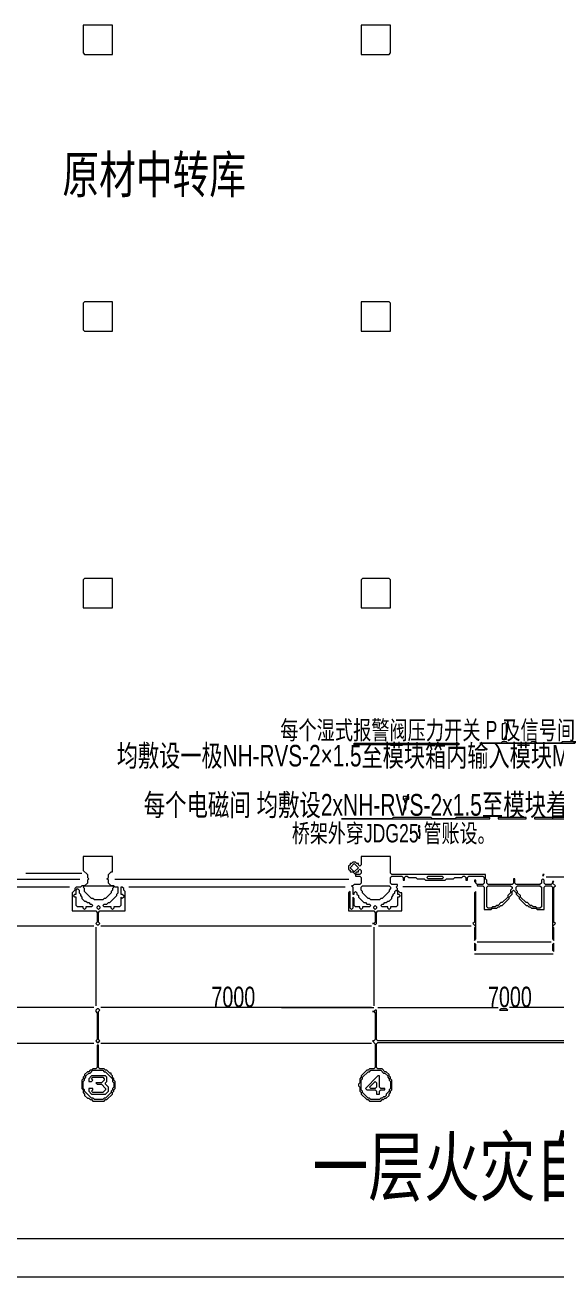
# Model space of a CAD drawing. Extents: x 67 to 3049, y 50 to 1736.
# Drawn here: x 1016 to 1396, y 50 to 946 of the extents above; entities that cross this region are included whole.
import ezdxf

# ---------------------------------------------------------------- set-up
doc = ezdxf.new("R2010")
doc.units = 0
for name, color, linetype, lineweight in [('OCR_TEXT', 6, 'Continuous', 0), ('TRACE_CURVE', 6, 'Continuous', 0), ('TRACE_STRAIGHT', 5, 'Continuous', 0), ('TRACE_TEXT_SYMBOL', 6, 'Continuous', 0)]:
    doc.layers.add(name, color=color, linetype=linetype, lineweight=lineweight)
doc.styles.add('wqy-unicode', font='wqy-unicode.lff')

msp = doc.modelspace()

# ---------------------------------------------------------------- linework, layer by layer
at = {"layer": 'TRACE_CURVE', "color": 6}
msp.add_lwpolyline([(1407, 379), (1381, 379), (1381, 378), (1461, 378)], dxfattribs=at)
at = {"layer": 'TRACE_STRAIGHT', "color": 5}
for p, q in [((883.12, 334.71), (1055.62, 334.71)), ((1017, 339), (1057, 339)), ((1080.62, 334.73), (1248.12, 334.66)), ((1389.37, 336.36), (1453.12, 336.28)), ((890.62, 329.32), (1048.12, 329.32)), ((1090.62, 329.31), (1245.62, 329.32)), ((1286.87, 329.49), (1335.63, 329.43)), ((873.12, 301.3), (1065.62, 301.3)), ((1067.04, 300.38), (1067.06, 244.12)), ((1070.62, 301.3), (1264.38, 301.29)), ((1266.09, 300.38), (1266.1, 244.12)), ((1269.38, 301.3), (1335.62, 301.3)), ((1340, 290), (1393, 290)), ((1338.12, 281.27), (1394.38, 281.3)), ((978.12, 243.12), (1065.62, 243.14)), ((1070.62, 243.13), (1264.38, 243.12)), ((1200, 243), (1266, 243)), ((1269, 243), (1355, 243)), ((1363.12, 243.07), (1463.12, 243.17)), ((873.12, 217.39), (1065.62, 217.39)), ((1070.62, 217.4), (1264.38, 217.39)), ((93.12, 77.71), (3020.62, 77.67)), ((68.12, 50.11), (3046.88, 50.11))]:
    msp.add_line(p, q, dxfattribs=at)
at = {"layer": 'TRACE_TEXT_SYMBOL', "color": 6}
for points in [[(1058, 946), (1058, 926), (1059, 925), (1079, 925), (1079, 946)], [(1257, 946), (1257, 925), (1277, 925), (1278, 926), (1278, 946)], [(1059, 748), (1058, 747), (1058, 728), (1059, 727), (1079, 727), (1079, 748)], [(1257, 748), (1257, 727), (1278, 727), (1278, 747), (1277, 748)], [(1059, 550), (1058, 549), (1058, 529), (1079, 529), (1079, 550)], [(1258, 550), (1257, 549), (1257, 529), (1278, 529), (1278, 549), (1277, 550)], [(1360, 447), (1359, 446), (1358, 446), (1358, 435), (1361, 435), (1361, 446)], [(1252, 432), (1327, 432), (1327, 431), (1252, 431)], [(1358, 433), (1357, 432), (1342, 432), (1410, 432), (1411, 433), (1424, 433), (1401, 433), (1400, 432), (1383, 432), (1382, 433), (1379, 433), (1378, 432), (1362, 432), (1361, 433)], [(1287, 394), (1287, 392), (1288, 391), (1288, 390), (1289, 389), (1289, 388), (1288, 387), (1288, 384), (1289, 385), (1289, 391), (1290, 392), (1291, 392), (1291, 394)], [(1288, 392), (1289, 393), (1290, 392), (1289, 391)], [(1280, 379), (1279, 378), (1243, 378), (1349, 378), (1349, 379), (1325, 379), (1324, 378), (1308, 378), (1307, 379)], [(1355, 379), (1355, 378), (1375, 378), (1375, 379)], [(1298, 373), (1298, 369), (1299, 368), (1299, 366), (1298, 365), (1298, 364), (1299, 364), (1299, 370), (1298, 371), (1299, 372), (1299, 373)], [(1252, 346), (1255, 343), (1252, 340), (1249, 343)], [(1255, 341), (1256, 342), (1257, 341), (1257, 339), (1256, 338), (1254, 338), (1253, 339), (1254, 340), (1255, 340)], [(1304, 336), (1305, 337), (1315, 337), (1316, 336), (1315, 335), (1305, 335)], [(1387, 338), (1387, 337), (1388, 338)], [(1053, 327), (1054, 328), (1055, 327), (1055, 325), (1056, 324), (1056, 323), (1057, 322), (1057, 321), (1059, 319), (1060, 319), (1061, 318), (1062, 318), (1063, 317), (1064, 317), (1065, 316), (1064, 315), (1060, 315), (1060, 314), (1059, 313), (1058, 314), (1058, 315), (1054, 315), (1053, 316), (1053, 322), (1052, 322), (1051, 323), (1052, 324), (1053, 324)], [(1058, 329), (1059, 330), (1079, 330), (1080, 329), (1079, 328), (1079, 327), (1078, 326), (1078, 325), (1074, 321), (1073, 321), (1072, 320), (1066, 320), (1065, 321), (1064, 321), (1059, 326), (1059, 328)], [(1257, 329), (1258, 330), (1277, 330), (1278, 329), (1278, 328), (1277, 327), (1277, 326), (1272, 321), (1271, 321), (1270, 320), (1264, 320), (1263, 321), (1262, 321), (1258, 325), (1258, 326), (1257, 327)], [(1281, 326), (1282, 327), (1283, 326), (1283, 324), (1284, 324), (1285, 323), (1284, 322), (1283, 322), (1283, 316), (1282, 315), (1278, 315), (1278, 314), (1277, 313), (1276, 314), (1276, 315), (1272, 315), (1271, 316), (1272, 317), (1273, 317), (1274, 318), (1275, 318), (1276, 319), (1277, 319), (1279, 321), (1279, 322), (1280, 323), (1280, 324), (1281, 325)], [(1339, 326), (1338, 325), (1338, 304), (1337, 303), (1339, 301), (1338, 300), (1338, 291), (1339, 292)], [(1347, 329), (1348, 330), (1364, 330), (1365, 329), (1365, 328), (1364, 327), (1364, 325), (1362, 323), (1362, 322), (1358, 318), (1357, 318), (1355, 316), (1354, 316), (1353, 315), (1351, 315), (1350, 314), (1348, 314), (1347, 315)], [(1368, 329), (1369, 330), (1385, 330), (1386, 329), (1386, 315), (1385, 314), (1383, 314), (1382, 315), (1380, 315), (1379, 316), (1378, 316), (1376, 318), (1375, 318), (1371, 322), (1371, 323), (1369, 325), (1369, 326), (1368, 327)], [(1068, 315), (1069, 316), (1070, 315), (1070, 314), (1069, 313), (1068, 314)], [(1266, 315), (1267, 316), (1268, 315), (1268, 314), (1267, 313), (1266, 314)], [(1338, 289), (1338, 284), (1339, 284), (1339, 288)], [(1395, 289), (1394, 288), (1394, 284), (1395, 283)], [(1068, 242), (1067, 241), (1067, 240), (1068, 239), (1068, 220), (1067, 219), (1068, 218), (1069, 218), (1070, 219), (1069, 220), (1069, 240), (1070, 241), (1069, 242)], [(1357, 242), (1356, 241), (1362, 241), (1361, 242)], [(1068, 216), (1068, 200), (1067, 199), (1065, 199), (1064, 198), (1063, 198), (1062, 197), (1061, 197), (1059, 195), (1059, 194), (1058, 193), (1058, 192), (1057, 191), (1057, 185), (1058, 184), (1058, 182), (1059, 181), (1059, 180), (1061, 178), (1062, 178), (1063, 177), (1064, 177), (1065, 176), (1073, 176), (1074, 177), (1075, 177), (1079, 181), (1079, 182), (1080, 183), (1080, 184), (1081, 185), (1081, 190), (1080, 191), (1080, 192), (1079, 193), (1079, 194), (1078, 195), (1078, 196), (1077, 196), (1075, 198), (1074, 198), (1073, 199), (1070, 199), (1069, 200), (1069, 216)], [(1065, 198), (1072, 198), (1073, 197), (1074, 197), (1079, 192), (1079, 190), (1080, 189), (1080, 186), (1079, 185), (1079, 184), (1078, 183), (1078, 182), (1074, 178), (1073, 178), (1072, 177), (1066, 177), (1065, 178), (1064, 178), (1059, 183), (1059, 184), (1058, 185), (1058, 190), (1059, 191), (1059, 192), (1060, 193), (1060, 194), (1062, 196), (1063, 196)], [(1263, 197), (1264, 198), (1271, 198), (1273, 196), (1274, 196), (1276, 194), (1276, 193), (1277, 192), (1277, 191), (1278, 190), (1278, 185), (1277, 184), (1277, 183), (1275, 181), (1275, 180), (1274, 179), (1273, 179), (1272, 178), (1271, 178), (1270, 177), (1264, 177), (1263, 178), (1262, 178), (1258, 182), (1258, 183), (1257, 184), (1257, 191), (1258, 192), (1258, 193), (1262, 197)], [(1064, 194), (1062, 192), (1062, 190), (1064, 190), (1065, 191), (1064, 192), (1065, 193), (1072, 193), (1073, 192), (1073, 191), (1071, 189), (1067, 189), (1068, 188), (1071, 188), (1074, 185), (1074, 184), (1072, 182), (1065, 182), (1064, 183), (1065, 184), (1065, 185), (1062, 185), (1062, 183), (1064, 181), (1074, 181), (1076, 183), (1076, 186), (1074, 188), (1074, 189), (1075, 190), (1075, 193), (1074, 194)], [(1269, 194), (1260, 185), (1261, 184), (1267, 184), (1268, 183), (1268, 181), (1270, 181), (1270, 183), (1271, 184), (1274, 184), (1274, 185), (1271, 185), (1270, 186), (1270, 194)], [(1267, 190), (1268, 189), (1268, 186), (1267, 185), (1264, 185), (1263, 186)]]:
    msp.add_lwpolyline(points, close=True, dxfattribs=at)
for points in [[(1058, 351), (1058, 341), (1061, 338), (1061, 336), (1062, 335), (1061, 334), (1061, 332), (1059, 330), (1057, 330), (1056, 329), (1053, 329), (1052, 328), (1052, 327), (1050, 325), (1050, 312), (1067, 312), (1068, 311), (1068, 304), (1067, 303), (1068, 302), (1069, 302), (1070, 303), (1069, 304), (1069, 311), (1070, 312), (1088, 312), (1088, 326), (1087, 327), (1087, 328), (1086, 329), (1085, 329), (1085, 324), (1086, 324), (1087, 323), (1087, 322), (1086, 321), (1085, 322), (1085, 316), (1084, 315), (1080, 315), (1080, 314), (1079, 313), (1078, 314), (1078, 315), (1073, 315), (1072, 316), (1073, 317), (1075, 317), (1076, 318), (1077, 318), (1082, 323), (1082, 324), (1083, 325), (1083, 329), (1081, 329), (1080, 330), (1078, 330), (1076, 332), (1076, 334), (1075, 335), (1076, 336), (1076, 338), (1078, 340), (1079, 340)], [(1079, 340), (1079, 351), (1058, 351)], [(1257, 351), (1257, 345), (1256, 344), (1255, 345), (1255, 346), (1254, 346), (1253, 347), (1251, 347), (1250, 346), (1249, 346), (1249, 345), (1248, 344), (1248, 342), (1249, 341), (1249, 340), (1251, 340), (1253, 338), (1253, 337), (1256, 337), (1257, 336), (1257, 332), (1256, 331), (1252, 331), (1251, 330), (1250, 330), (1251, 329), (1251, 324), (1252, 324), (1252, 325), (1253, 326), (1254, 325), (1254, 324), (1255, 323), (1255, 322), (1259, 318), (1260, 318), (1261, 317), (1263, 317), (1264, 316), (1263, 315), (1258, 315), (1258, 314), (1257, 313), (1256, 314), (1256, 315), (1253, 315), (1252, 316), (1252, 321), (1251, 322), (1251, 314), (1250, 313), (1249, 314), (1249, 326), (1248, 325), (1248, 312), (1266, 312), (1267, 311), (1267, 304), (1266, 303), (1265, 303), (1266, 303), (1267, 302), (1268, 303), (1268, 311)], [(1366, 327), (1368, 325), (1368, 324), (1370, 322), (1370, 321), (1375, 316), (1376, 316), (1377, 315), (1378, 315), (1379, 314), (1382, 314), (1383, 313), (1388, 313), (1388, 329), (1389, 330), (1393, 330), (1394, 329), (1394, 292), (1395, 291), (1395, 300), (1394, 301), (1396, 303), (1395, 304), (1395, 329), (1396, 330), (1394, 332), (1395, 333), (1394, 333), (1394, 332), (1393, 331), (1389, 331), (1388, 332), (1388, 334), (1387, 335), (1386, 334), (1386, 332), (1385, 331), (1368, 331), (1367, 332), (1367, 335), (1366, 335), (1366, 332), (1365, 331), (1348, 331), (1347, 332), (1347, 334), (1346, 335), (1346, 338), (1279, 338), (1278, 339), (1278, 351), (1257, 351)], [(1268, 311), (1269, 312), (1286, 312), (1286, 325), (1285, 325), (1283, 327), (1283, 328), (1282, 329), (1283, 330), (1283, 331), (1279, 331), (1278, 332), (1278, 336), (1279, 337), (1286, 337), (1287, 336), (1287, 334), (1288, 334), (1288, 336), (1289, 337), (1290, 337), (1291, 336), (1296, 336), (1297, 335), (1302, 335), (1303, 334), (1317, 334), (1318, 335), (1323, 335), (1324, 336), (1329, 336), (1330, 337), (1331, 337), (1332, 336), (1332, 334), (1333, 334), (1333, 336), (1334, 337), (1344, 337), (1345, 336), (1345, 332), (1344, 331), (1340, 331), (1339, 332), (1339, 334), (1338, 334), (1338, 333), (1340, 331), (1340, 330), (1344, 330), (1345, 329), (1345, 313), (1350, 313), (1351, 314), (1354, 314), (1355, 315), (1356, 315), (1357, 316), (1358, 316), (1363, 321), (1363, 322), (1365, 324), (1365, 326), (1366, 327)], [(1449, 219), (1269, 219), (1268, 220), (1268, 241), (1267, 241), (1266, 240), (1265, 240), (1266, 240), (1267, 239), (1267, 220), (1266, 219), (1265, 219), (1267, 217), (1267, 200), (1266, 199), (1263, 199), (1262, 198), (1261, 198), (1257, 194), (1257, 193), (1256, 192), (1256, 189), (1255, 188), (1255, 187), (1256, 186), (1256, 183), (1257, 182), (1257, 181), (1261, 177), (1262, 177), (1263, 176), (1271, 176), (1272, 177), (1273, 177), (1274, 178), (1275, 178), (1277, 180), (1277, 181), (1278, 182), (1278, 183), (1279, 184), (1279, 191), (1278, 192), (1278, 193), (1277, 194), (1277, 195), (1275, 197), (1274, 197), (1272, 199), (1269, 199), (1268, 200), (1268, 217), (1269, 218), (1464, 218)]]:
    msp.add_lwpolyline(points, dxfattribs=at)

# ---------------------------------------------------------------- texts
at = {"layer": 'OCR_TEXT', "color": 6, "style": 'wqy-unicode', "width": 0.72}
for s, height, p in [('原材中转库', 26.772, (1043.11, 825.66)), ('每个湿式报警阀压力开关 P 及信号间', 13.2697, (1199.04, 434.81)), ('均敷设一极NH-RVS-2×1.5至模块箱内输入模块M桥架外穿G20 管数设。', 15.4242, (1082.05, 415.43)), ('每个电磁间 均敷设2xNH-RVS-2x1.5至模块着内输入输出集块C1', 15.6114, (1101.28, 380.13)), ('桥架外穿JDG25 管账设。', 13.1105, (1207.37, 361.07)), ('7000', 14.642, (1149.79, 243.2)), ('7000', 14.642, (1347.79, 243.2)), ('一层火灾自动报警平面图', 40.5898, (1222.21, 108.77))]:
    msp.add_text(s, height=height, dxfattribs=at).set_placement(p)

doc.saveas('drawing.dxf')
